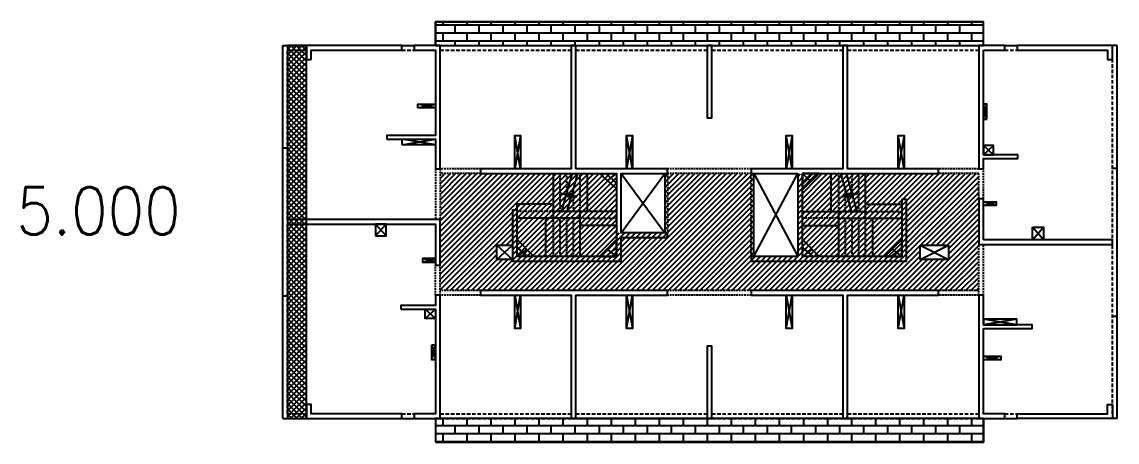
# Model space of a CAD drawing. Extents: x 2589 to 11482, y 3653 to 11529.
# Drawn here: x 2589 to 7217, y 9753 to 11529 of the extents above; entities that cross this region are included whole.
import ezdxf
from ezdxf.enums import TextEntityAlignment as Align

# ---------------------------------------------------------------- set-up
doc = ezdxf.new("R2010")
doc.units = 0
doc.header["$LTSCALE"] = 60
doc.linetypes.add('HIDDEN', pattern=[0.375, 0.25, -0.125])
doc.linetypes.add('HIDDEN2', pattern=[0.1875, 0.125, -0.0625])
for name, color, linetype in [('CAJAP', 3, 'HIDDEN2'), ('CRUCES', 9, 'CONTINUOUS'), ('MUROS', 4, 'CONTINUOUS'), ('REFUERZOS', 3, 'HIDDEN2'), ('SHAFT', 1, 'CONTINUOUS'), ('TEXTOS', 2, 'CONTINUOUS'), ('VIGAS', 2, 'CONTINUOUS')]:
    doc.layers.add(name, color=color, linetype=linetype)
doc.styles.add('ROMANS', font='romans.shx', dxfattribs={"width": 0.9, "height": 10})

msp = doc.modelspace()

# ---------------------------------------------------------------- hatches: boundary and pattern name
at = {"layer": 'CRUCES'}
h = msp.add_hatch(dxfattribs=at)
h.set_pattern_fill('AR-BRSTD', color=256, scale=0.5)
h.paths.add_polyline_path([(6652.45585631, 11528.70691493), (4336.45585631, 11528.70691493), (4336.45585631, 11428.70691493), (6652.45585631, 11428.70691493)])
h.paths.add_polyline_path([(6652.45585631, 9852.70691493), (4336.45585631, 9852.70691493), (4336.45585631, 9752.70691493), (6652.45585631, 9752.70691493)])
h = msp.add_hatch(dxfattribs=at)
h.set_pattern_fill('ANSI37', color=256, scale=5)
h.paths.add_polyline_path([(3791.45585631, 11428.70691493), (3711.45585631, 11428.70691493), (3711.45585631, 9852.70691493), (3791.45585631, 9852.70691493)])
h = msp.add_hatch(dxfattribs=at)
h.set_pattern_fill('ANSI31', color=256, scale=5)
h.paths.add_polyline_path([(5682.45585631, 10887.70691493), (5306.45585631, 10887.70691493), (5306.45585631, 10637.70691493), (5101.45585631, 10637.29824099), (5101.45585631, 10682.70691493), (5101.45585631, 10698.70691493), (5101.45585631, 10731.57993393), (5101.45585631, 10887.70691493), (5047.0768619, 10887.70691493), (4356.45585631, 10887.70691493), (4356.45585631, 10393.70691493), (5111.45585631, 10393.70691493), (5671.45585631, 10393.70691493), (6632.45585631, 10393.70691493), (6632.45585631, 10887.70691493), (5921.83485073, 10887.70691493), (5900.51219862, 10865.94952149), (5877.45585631, 10887.70691493), (5867.45585631, 10887.70691493), (5867.45585631, 10537.70691493), (5682.45585631, 10537.70691493)])
h.paths.add_polyline_path([(4661.45585631, 10524.70691493), (4596.45585631, 10524.70691493), (4596.45585631, 10584.70691493), (4661.45585631, 10584.70691493)], flags=16)
h.paths.add_polyline_path([(6385.45585631, 10573.94119846), (6385.45585631, 10584.70691493), (6505.45585631, 10584.70691493), (6505.45585631, 10524.70691493), (6385.45585631, 10524.70691493), (6385.45585631, 10547.70691493), (6385.45585631, 10554.70691493), (6385.45585631, 10561.49259624), (6385.45585631, 10567.6562351)], flags=16)

# ---------------------------------------------------------------- linework, layer by layer
at = {"layer": 'CAJAP', "color": 1}
for p, q in [((4863.45585631, 10726.70691493), (4863.45585631, 10887.70691493)), ((4891.45585631, 10802.94664634), (4891.45585631, 10887.70691493)), ((4947.45585631, 10726.70691493), (4947.45585631, 10887.70691493)), ((6041.45585631, 10726.70691493), (6041.45585631, 10887.70691493)), ((6097.45585631, 10802.94664634), (6097.45585631, 10887.70691493)), ((6125.45585631, 10726.70691493), (6125.45585631, 10887.70691493)), ((4919.45585631, 10726.70691493), (4919.45585631, 10820.39690654)), ((6069.45585631, 10726.70691493), (6069.45585631, 10820.39690654)), ((4835.45585631, 10726.70691493), (4681.45585631, 10726.70691493)), ((4835.45585631, 10537.70691493), (4835.45585631, 10698.70691493)), ((4863.45585631, 10537.70691493), (4863.45585631, 10698.70691493)), ((4891.45585631, 10537.70691493), (4891.45585631, 10698.70691493)), ((4919.45585631, 10537.70691493), (4919.45585631, 10698.70691493)), ((4947.45585631, 10698.70691493), (5101.45585631, 10698.70691493)), ((6041.45585631, 10698.70691493), (5887.45585631, 10698.70691493)), ((6069.45585631, 10537.70691493), (6069.45585631, 10698.70691493)), ((6097.45585631, 10537.70691493), (6097.45585631, 10698.70691493)), ((6125.45585631, 10537.70691493), (6125.45585631, 10698.70691493)), ((6153.45585631, 10726.70691493), (6307.45585631, 10726.70691493)), ((6153.45585631, 10537.70691493), (6153.45585631, 10698.70691493))]:
    msp.add_line(p, q, dxfattribs=at)
at = {"layer": 'CRUCES'}
for p, q in [((4262.45585631, 11165.70691493), (4336.45585631, 11181.70691493)), ((4336.45585631, 11165.70691493), (4262.45585631, 11181.70691493)), ((6652.45585631, 11117.70691493), (6667.45585631, 11180.70691493)), ((6667.45585631, 11117.70691493), (6652.45585631, 11180.70691493)), ((4195.45585631, 11008.70691493), (4336.45585631, 11033.70691493)), ((4336.45585631, 11008.70691493), (4195.45585631, 11033.70691493)), ((4696.45585631, 11048.70691493), (4671.45585631, 10907.70691493)), ((4696.45585631, 10907.70691493), (4671.45585631, 11048.70691493)), ((5169.45585631, 11048.70691493), (5144.45585631, 10907.70691493)), ((5169.45585631, 10907.70691493), (5144.45585631, 11048.70691493)), ((5844.45585631, 11048.70691493), (5819.45585631, 10907.70691493)), ((5844.45585631, 10907.70691493), (5819.45585631, 11048.70691493)), ((6317.45585631, 11048.70691493), (6292.45585631, 10907.70691493)), ((6317.45585631, 10907.70691493), (6292.45585631, 11048.70691493)), ((6695.45585631, 10966.20691493), (6652.45585631, 11006.20691493)), ((6652.45585631, 10966.20691493), (6695.45585631, 11006.20691493)), ((5101.45585631, 10847.42309013), (5057.0768619, 10887.70691493)), ((5063.9470634, 10857.51765784), (5101.45585631, 10887.70691493)), ((5121.45585631, 10637.70691493), (5306.45585631, 10887.70691493)), ((5121.45585631, 10887.70691493), (5306.45585631, 10637.70691493)), ((5682.45585631, 10537.70691493), (5867.45585631, 10887.70691493)), ((5682.45585631, 10887.70691493), (5867.45585631, 10537.70691493)), ((5887.45585631, 10842.42309013), (5931.83485073, 10887.70691493)), ((5922.95585631, 10854.20691493), (5887.45585631, 10887.70691493)), ((6652.45585631, 10753.20691493), (6706.45585631, 10768.20691493)), ((6706.45585631, 10753.20691493), (6652.45585631, 10768.20691493)), ((4082.45585631, 10624.70691493), (4128.45585631, 10673.70691493)), ((4082.45585631, 10673.70691493), (4128.45585631, 10624.70691493)), ((6860.45585631, 10607.70691493), (6906.45585631, 10661.70691493)), ((6906.45585631, 10607.70691493), (6860.45585631, 10661.70691493)), ((4596.45585631, 10524.70691493), (4661.45585631, 10584.70691493)), ((4596.45585631, 10584.70691493), (4661.45585631, 10524.70691493)), ((4681.45585631, 10574.99073973), (4725.83485073, 10537.70691493)), ((4722.53838616, 10567.62438509), (4681.45585631, 10537.70691493)), ((5101.45585631, 10574.99073973), (5057.0768619, 10537.70691493)), ((5060.37332647, 10567.62438509), (5101.45585631, 10537.70691493)), ((5887.45585631, 10574.99073973), (5931.83485073, 10537.70691493)), ((5928.53838616, 10567.62438509), (5887.45585631, 10537.70691493)), ((6307.45585631, 10574.99073973), (6263.0768619, 10537.70691493)), ((6266.37332647, 10567.62438509), (6307.45585631, 10537.70691493)), ((6385.45585631, 10524.70691493), (6505.45585631, 10584.70691493)), ((6385.45585631, 10584.70691493), (6505.45585631, 10524.70691493)), ((4282.45585631, 10513.20691493), (4336.45585631, 10528.20691493)), ((4336.45585631, 10513.20691493), (4282.45585631, 10528.20691493)), ((4671.45585631, 10232.70691493), (4696.45585631, 10373.70691493)), ((4671.45585631, 10373.70691493), (4696.45585631, 10232.70691493)), ((5144.45585631, 10232.70691493), (5169.45585631, 10373.70691493)), ((5144.45585631, 10373.70691493), (5169.45585631, 10232.70691493)), ((5819.45585631, 10232.70691493), (5844.45585631, 10373.70691493)), ((5819.45585631, 10373.70691493), (5844.45585631, 10232.70691493)), ((6292.45585631, 10232.70691493), (6317.45585631, 10373.70691493)), ((6292.45585631, 10373.70691493), (6317.45585631, 10232.70691493)), ((4293.45585631, 10275.20691493), (4336.45585631, 10315.20691493)), ((4293.45585631, 10315.20691493), (4336.45585631, 10275.20691493)), ((6793.45585631, 10247.70691493), (6652.45585631, 10272.70691493)), ((6793.45585631, 10272.70691493), (6652.45585631, 10247.70691493)), ((4321.45585631, 10100.70691493), (4336.45585631, 10163.70691493)), ((4321.45585631, 10163.70691493), (4336.45585631, 10100.70691493)), ((6652.45585631, 10099.70691493), (6726.45585631, 10115.70691493)), ((6652.45585631, 10115.70691493), (6726.45585631, 10099.70691493))]:
    msp.add_line(p, q, dxfattribs=at)
for points in [[(4336.45585631, 11428.70691493), (6652.45585631, 11428.70691493), (6652.45585631, 11528.70691493), (4336.45585631, 11528.70691493)], [(3711.45585631, 9852.70691493), (3791.45585631, 9852.70691493), (3791.45585631, 11428.70691493), (3711.45585631, 11428.70691493)], [(4336.45585631, 9752.70691493), (6652.45585631, 9752.70691493), (6652.45585631, 9852.70691493), (4336.45585631, 9852.70691493)]]:
    msp.add_lwpolyline(points, close=True, dxfattribs=at)
for points in [[(4868.88482731, 10722.72899131), (4888.22375277, 10791.45971915), (4909.42340832, 10789.56938681), (4869.85713222, 10803.4186852), (4891.05678776, 10801.52835286), (4915.30505111, 10887.70691493)], [(4891.97480683, 10722.72899131), (4911.31373229, 10791.45971915), (4932.51338783, 10789.56938681), (4892.94711174, 10803.4186852), (4914.14676728, 10801.52835286), (4938.39503063, 10887.70691493)], [(6096.9369058, 10722.72899131), (6077.59798034, 10791.45971915), (6056.3983248, 10789.56938681), (6095.96460089, 10803.4186852), (6074.76494535, 10801.52835286), (6050.516682, 10887.70691493)], [(6120.02688532, 10722.72899131), (6100.68795985, 10791.45971915), (6079.48830431, 10789.56938681), (6119.05458041, 10803.4186852), (6097.85492486, 10801.52835286), (6073.60666152, 10887.70691493)]]:
    msp.add_lwpolyline(points, dxfattribs=at)
at = {"layer": 'MUROS', "color": 1}
for points in [[(3811.45585631, 11369.70691493), (3811.45585631, 11408.70691493), (4194.45585631, 11408.70691493), (4194.45585631, 11428.70691493), (3791.45585631, 11428.70691493), (3791.45585631, 11369.70691493)], [(4130.45585631, 11033.70691493), (4336.45585631, 11033.70691493), (4336.45585631, 10907.70691493), (4356.45585631, 10907.70691493), (4356.45585631, 11428.70691493), (4246.45585631, 11428.70691493), (4246.45585631, 11408.70691493), (4336.45585631, 11408.70691493), (4336.45585631, 11048.70691493), (4130.45585631, 11048.70691493)], [(4930.45585631, 10907.70691493), (4930.45585631, 11428.70691493), (4910.45585631, 11428.70691493), (4910.45585631, 10907.70691493), (4526.45585631, 10907.70691493), (4526.45585631, 10887.70691493), (5101.45585631, 10887.70691493), (5101.45585631, 10537.70691493), (4681.45585631, 10537.70691493), (4681.45585631, 10732.70691493), (4661.45585631, 10732.70691493), (4661.45585631, 10517.70691493), (5121.45585631, 10517.70691493), (5121.45585631, 10617.70691493), (5317.45585631, 10617.70691493), (5317.45585631, 10637.70691493), (5121.45585631, 10637.70691493), (5121.45585631, 10887.70691493), (5317.45585631, 10887.70691493), (5317.45585631, 10907.70691493)], [(5484.45585631, 11428.70691493), (5484.45585631, 11123.70691493), (5504.45585631, 11123.70691493), (5504.45585631, 11428.70691493)], [(5867.45585631, 10887.70691493), (5867.45585631, 10537.70691493), (5671.45585631, 10537.70691493), (5671.45585631, 10517.70691493), (6327.45585631, 10517.70691493), (6327.45585631, 10777.70691493), (6307.45585631, 10777.70691493), (6307.45585631, 10537.70691493), (5887.45585631, 10537.70691493), (5887.45585631, 10887.70691493), (6462.45585631, 10887.70691493), (6462.45585631, 10907.70691493), (6078.45585631, 10907.70691493), (6078.45585631, 11428.70691493), (6058.45585631, 11428.70691493), (6058.45585631, 10907.70691493), (5671.45585631, 10907.70691493), (5671.45585631, 10887.70691493)], [(6652.45585631, 11408.70691493), (6742.45585631, 11408.70691493), (6742.45585631, 11428.70691493), (6632.45585631, 11428.70691493), (6632.45585631, 10907.70691493), (6652.45585631, 10907.70691493), (6652.45585631, 10951.20691493), (6798.45585631, 10951.20691493), (6798.45585631, 10966.20691493), (6652.45585631, 10966.20691493)], [(6794.45585631, 11408.70691493), (7177.45585631, 11408.70691493), (7177.45585631, 11369.70691493), (7197.45585631, 11369.70691493), (7197.45585631, 11428.70691493), (6794.45585631, 11428.70691493)], [(6652.45585631, 10607.70691493), (6652.45585631, 10781.20691493), (6632.45585631, 10781.20691493), (6632.45585631, 10587.70691493), (7197.45585631, 10587.70691493), (7197.45585631, 10607.70691493)], [(3711.45585631, 10673.70691493), (4336.45585631, 10673.70691493), (4336.45585631, 10500.20691493), (4356.45585631, 10500.20691493), (4356.45585631, 10693.70691493), (3711.45585631, 10693.70691493)], [(4190.45585631, 10315.20691493), (4336.45585631, 10315.20691493), (4336.45585631, 9872.70691493), (4246.45585631, 9872.70691493), (4246.45585631, 9852.70691493), (4356.45585631, 9852.70691493), (4356.45585631, 10373.70691493), (4336.45585631, 10373.70691493), (4336.45585631, 10330.20691493), (4190.45585631, 10330.20691493)], [(4526.45585631, 10373.70691493), (4910.45585631, 10373.70691493), (4910.45585631, 9852.70691493), (4930.45585631, 9852.70691493), (4930.45585631, 10373.70691493), (5317.45585631, 10373.70691493), (5317.45585631, 10393.70691493), (4526.45585631, 10393.70691493)], [(5671.45585631, 10373.70691493), (6058.45585631, 10373.70691493), (6058.45585631, 9852.70691493), (6078.45585631, 9852.70691493), (6078.45585631, 10373.70691493), (6462.45585631, 10373.70691493), (6462.45585631, 10393.70691493), (5671.45585631, 10393.70691493)], [(6652.45585631, 10232.70691493), (6858.45585631, 10232.70691493), (6858.45585631, 10247.70691493), (6652.45585631, 10247.70691493), (6652.45585631, 10373.70691493), (6632.45585631, 10373.70691493), (6632.45585631, 9852.70691493), (6742.45585631, 9852.70691493), (6742.45585631, 9872.70691493), (6652.45585631, 9872.70691493)], [(5504.45585631, 9852.70691493), (5504.45585631, 10158.70691493), (5484.45585631, 10158.70691493), (5484.45585631, 9852.70691493)], [(3791.45585631, 9911.70691493), (3791.45585631, 9852.70691493), (4194.45585631, 9852.70691493), (4194.45585631, 9872.70691493), (3811.45585631, 9872.70691493), (3811.45585631, 9911.70691493)], [(7197.45585631, 9911.70691493), (7197.45585631, 9852.70691493), (6794.45585631, 9852.70691493), (6794.45585631, 9872.70691493), (7177.45585631, 9872.70691493), (7177.45585631, 9911.70691493)]]:
    msp.add_lwpolyline(points, close=True, dxfattribs=at)
at = {"layer": 'REFUERZOS', "color": 9}
for p, q in [((4336.45585631, 10907.70691493), (4336.45585631, 10693.70691493)), ((4356.45585631, 10907.70691493), (4356.45585631, 10693.70691493)), ((4526.45585631, 10907.70691493), (4356.45585631, 10907.70691493)), ((4526.45585631, 10887.70691493), (4356.45585631, 10887.70691493)), ((5671.45585631, 10907.70691493), (5317.45585631, 10907.70691493)), ((5671.45585631, 10887.70691493), (5317.45585631, 10887.70691493)), ((5317.45585631, 10887.70691493), (5317.45585631, 10634.70691493)), ((5671.45585631, 10537.70691493), (5671.45585631, 10887.70691493)), ((6632.45585631, 10907.70691493), (6462.45585631, 10907.70691493)), ((6632.45585631, 10887.70691493), (6462.45585631, 10887.70691493)), ((6632.45585631, 10781.20691493), (6632.45585631, 10887.70691493)), ((6652.45585631, 10781.20691493), (6652.45585631, 10907.70691493)), ((6632.45585631, 10373.70691493), (6632.45585631, 10587.70691493)), ((6652.45585631, 10373.70691493), (6652.45585631, 10587.70691493)), ((4336.45585631, 10373.70691493), (4336.45585631, 10500.20691493)), ((4356.45585631, 10373.70691493), (4356.45585631, 10500.20691493)), ((4526.45585631, 10393.70691493), (4356.45585631, 10393.70691493)), ((4526.45585631, 10373.70691493), (4356.45585631, 10373.70691493)), ((5671.45585631, 10393.70691493), (5317.45585631, 10393.70691493)), ((5671.45585631, 10373.70691493), (5317.45585631, 10373.70691493)), ((6632.45585631, 10393.70691493), (6462.45585631, 10393.70691493)), ((6632.45585631, 10373.70691493), (6462.45585631, 10373.70691493))]:
    msp.add_line(p, q, dxfattribs=at)
at = {"layer": 'SHAFT'}
for p, q in [((5169.45585631, 10955.59239478), (5169.45585631, 11039.84828894)), ((5844.45585631, 10955.59239478), (5844.45585631, 11039.84828894)), ((5144.45585631, 10934.33105411), (5144.45585631, 11007.44090243))]:
    msp.add_line(p, q, dxfattribs=at)
for points in [[(4262.45585631, 11165.70691493), (4262.45585631, 11181.70691493), (4336.45585631, 11181.70691493), (4336.45585631, 11165.70691493)], [(6667.45585631, 11117.70691493), (6667.45585631, 11180.70691493), (6652.45585631, 11180.70691493), (6652.45585631, 11117.70691493)], [(4195.45585631, 11008.70691493), (4195.45585631, 11033.70691493), (4336.45585631, 11033.70691493), (4336.45585631, 11008.70691493)], [(4696.45585631, 10907.70691493), (4671.45585631, 10907.70691493), (4671.45585631, 11048.70691493), (4696.45585631, 11048.70691493)], [(5169.45585631, 10907.70691493), (5144.45585631, 10907.70691493), (5144.45585631, 11048.70691493), (5169.45585631, 11048.70691493)], [(5844.45585631, 10907.70691493), (5819.45585631, 10907.70691493), (5819.45585631, 11048.70691493), (5844.45585631, 11048.70691493)], [(6317.45585631, 10907.70691493), (6292.45585631, 10907.70691493), (6292.45585631, 11048.70691493), (6317.45585631, 11048.70691493)], [(6652.45585631, 10966.20691493), (6695.45585631, 10966.20691493), (6695.45585631, 11006.20691493), (6652.45585631, 11006.20691493)], [(5101.45585631, 10887.70691493), (5101.45585631, 10823.70691493), (5030.45585631, 10887.70691493)], [(5887.45585631, 10887.70691493), (5887.45585631, 10818.70691493), (5958.45585631, 10887.70691493)], [(6652.45585631, 10768.20691493), (6706.45585631, 10768.20691493), (6706.45585631, 10753.20691493), (6652.45585631, 10753.20691493)], [(4082.45585631, 10624.70691493), (4128.45585631, 10624.70691493), (4128.45585631, 10673.70691493), (4082.45585631, 10673.70691493)], [(6860.45585631, 10661.70691493), (6906.45585631, 10661.70691493), (6906.45585631, 10607.70691493), (6860.45585631, 10607.70691493)], [(4681.45585631, 10537.70691493), (4681.45585631, 10608.70691493), (4752.45585631, 10537.70691493)], [(5101.45585631, 10537.70691493), (5101.45585631, 10608.70691493), (5030.45585631, 10537.70691493)], [(5887.45585631, 10537.70691493), (5887.45585631, 10608.70691493), (5958.45585631, 10537.70691493)], [(6307.45585631, 10537.70691493), (6307.45585631, 10608.70691493), (6236.45585631, 10537.70691493)], [(4596.45585631, 10584.70691493), (4661.45585631, 10584.70691493), (4661.45585631, 10524.70691493), (4596.45585631, 10524.70691493)], [(6385.45585631, 10584.70691493), (6505.45585631, 10584.70691493), (6505.45585631, 10524.70691493), (6385.45585631, 10524.70691493)], [(4282.45585631, 10528.20691493), (4282.45585631, 10513.20691493), (4336.45585631, 10513.20691493), (4336.45585631, 10528.20691493)], [(4671.45585631, 10373.70691493), (4696.45585631, 10373.70691493), (4696.45585631, 10232.70691493), (4671.45585631, 10232.70691493)], [(5144.45585631, 10373.70691493), (5169.45585631, 10373.70691493), (5169.45585631, 10232.70691493), (5144.45585631, 10232.70691493)], [(5819.45585631, 10373.70691493), (5844.45585631, 10373.70691493), (5844.45585631, 10232.70691493), (5819.45585631, 10232.70691493)], [(6292.45585631, 10373.70691493), (6317.45585631, 10373.70691493), (6317.45585631, 10232.70691493), (6292.45585631, 10232.70691493)], [(4336.45585631, 10275.20691493), (4293.45585631, 10275.20691493), (4293.45585631, 10315.20691493), (4336.45585631, 10315.20691493)], [(6652.45585631, 10247.70691493), (6793.45585631, 10247.70691493), (6793.45585631, 10272.70691493), (6652.45585631, 10272.70691493)], [(4321.45585631, 10163.70691493), (4336.45585631, 10163.70691493), (4336.45585631, 10100.70691493), (4321.45585631, 10100.70691493)], [(6652.45585631, 10115.70691493), (6726.45585631, 10115.70691493), (6726.45585631, 10099.70691493), (6652.45585631, 10099.70691493)]]:
    msp.add_lwpolyline(points, close=True, dxfattribs=at)
at = {"layer": 'VIGAS', "color": 1}
for p, q in [((4336.45585631, 11528.70691493), (6652.45585631, 11528.70691493)), ((4336.45585631, 11428.70691493), (4336.45585631, 11528.70691493)), ((6652.45585631, 11428.70691493), (6652.45585631, 11528.70691493)), ((3691.45585631, 9852.70691493), (3691.45585631, 11428.70691493)), ((3691.45585631, 11428.70691493), (3791.45585631, 11428.70691493)), ((4194.45585631, 11428.70691493), (4246.45585631, 11428.70691493)), ((6742.45585631, 11428.70691493), (6794.45585631, 11428.70691493)), ((7217.45585631, 11428.70691493), (7197.45585631, 11428.70691493)), ((7217.45585631, 9852.70691493), (7217.45585631, 11428.70691493)), ((3691.45585631, 10996.20691493), (3711.45585631, 10996.20691493)), ((4835.45585631, 10726.70691493), (4835.45585631, 10887.70691493)), ((4979.75779971, 10726.70691493), (4979.75779971, 10887.70691493)), ((5306.45585631, 10887.70691493), (5306.45585631, 10637.70691493)), ((5682.45585631, 10537.70691493), (5682.45585631, 10887.70691493)), ((6009.15391292, 10726.70691493), (6009.15391292, 10887.70691493)), ((6153.45585631, 10726.70691493), (6153.45585631, 10887.70691493)), ((7197.45585631, 10910.20691493), (7217.45585631, 10910.20691493)), ((4681.45585631, 10732.70691493), (4681.45585631, 10757.70691493)), ((4835.45585631, 10757.70691493), (4681.45585631, 10757.70691493)), ((6153.45585631, 10757.70691493), (6307.45585631, 10757.70691493)), ((4835.45585631, 10698.70691493), (4681.45585631, 10698.70691493)), ((4803.15391292, 10537.70691493), (4803.15391292, 10698.70691493)), ((4947.45585631, 10726.70691493), (4835.45585631, 10726.70691493)), ((4835.45585631, 10698.70691493), (4835.45585631, 10726.70691493)), ((4947.45585631, 10698.70691493), (4835.45585631, 10698.70691493)), ((4947.45585631, 10698.70691493), (4947.45585631, 10726.70691493)), ((5101.45585631, 10726.70691493), (4947.45585631, 10726.70691493)), ((4947.45585631, 10537.70691493), (4947.45585631, 10698.70691493)), ((5887.45585631, 10726.70691493), (6041.45585631, 10726.70691493)), ((6041.45585631, 10726.70691493), (6153.45585631, 10726.70691493)), ((6041.45585631, 10698.70691493), (6041.45585631, 10726.70691493)), ((6041.45585631, 10537.70691493), (6041.45585631, 10698.70691493)), ((6041.45585631, 10698.70691493), (6153.45585631, 10698.70691493)), ((6153.45585631, 10698.70691493), (6153.45585631, 10726.70691493)), ((6153.45585631, 10698.70691493), (6307.45585631, 10698.70691493)), ((6185.75779971, 10537.70691493), (6185.75779971, 10698.70691493)), ((5101.45585631, 10667.70691493), (4947.45585631, 10667.70691493)), ((5887.45585631, 10667.70691493), (6041.45585631, 10667.70691493)), ((3691.45585631, 10371.20691493), (3711.45585631, 10371.20691493)), ((7197.45585631, 10285.20691493), (7217.45585631, 10285.20691493)), ((3691.45585631, 9852.70691493), (3791.45585631, 9852.70691493)), ((4194.45585631, 9852.70691493), (4246.45585631, 9852.70691493)), ((4336.45585631, 9852.70691493), (4336.45585631, 9752.70691493)), ((4930.45585631, 9852.70691493), (5484.45585631, 9852.70691493)), ((6652.45585631, 9852.70691493), (6652.45585631, 9752.70691493)), ((6742.45585631, 9852.70691493), (6794.45585631, 9852.70691493)), ((7217.45585631, 9852.70691493), (7197.45585631, 9852.70691493)), ((6652.45585631, 9752.70691493), (4336.45585631, 9752.70691493))]:
    msp.add_line(p, q, dxfattribs=at)
at = {"layer": 'VIGAS', "color": 1, "linetype": 'HIDDEN'}
for p, q in [((3711.45585631, 10692.20691493), (3711.45585631, 11408.70691493)), ((3711.45585631, 11408.70691493), (3791.45585631, 11408.70691493)), ((4194.45585631, 11408.70691493), (4246.45585631, 11408.70691493)), ((4356.45585631, 11428.70691493), (4910.45585631, 11428.70691493)), ((4356.45585631, 11408.70691493), (4910.45585631, 11408.70691493)), ((4930.45585631, 11428.70691493), (5484.45585631, 11428.70691493)), ((4930.45585631, 11408.70691493), (5484.45585631, 11408.70691493)), ((5504.45585631, 11428.70691493), (6058.45585631, 11428.70691493)), ((5504.45585631, 11408.70691493), (6058.45585631, 11408.70691493)), ((6078.45585631, 11428.70691493), (6632.45585631, 11428.70691493)), ((6078.45585631, 11408.70691493), (6632.45585631, 11408.70691493)), ((6742.45585631, 11408.70691493), (6794.45585631, 11408.70691493)), ((7197.45585631, 9872.70691493), (7197.45585631, 11408.70691493)), ((7197.45585631, 11408.70691493), (7197.45585631, 11408.70691493)), ((3711.45585631, 9872.70691493), (3711.45585631, 10672.20691493)), ((3711.45585631, 9872.70691493), (3791.45585631, 9872.70691493)), ((4194.45585631, 9872.70691493), (4246.45585631, 9872.70691493)), ((4356.45585631, 9872.70691493), (4910.45585631, 9872.70691493)), ((4930.45585631, 9872.70691493), (5484.45585631, 9872.70691493)), ((5504.45585631, 9872.70691493), (6058.45585631, 9872.70691493)), ((6078.45585631, 9872.70691493), (6632.45585631, 9872.70691493)), ((6742.45585631, 9872.70691493), (6794.45585631, 9872.70691493)), ((7197.45585631, 9872.70691493), (7197.45585631, 9872.70691493)), ((4356.45585631, 9852.70691493), (4910.45585631, 9852.70691493)), ((5504.45585631, 9852.70691493), (6058.45585631, 9852.70691493)), ((6078.45585631, 9852.70691493), (6632.45585631, 9852.70691493))]:
    msp.add_line(p, q, dxfattribs=at)

# ---------------------------------------------------------------- texts
at = {"layer": 'TEXTOS', "style": 'ROMANS', "width": 0.9}
msp.add_text('5.000', height=200, dxfattribs=at).set_placement((2912.64686787, 10729.91486108), align=Align.MIDDLE)

doc.saveas('drawing.dxf')
